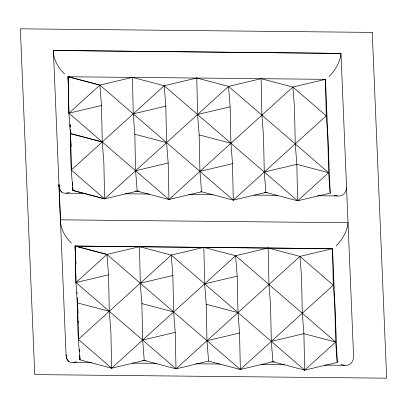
<?xml version="1.0" encoding="UTF-8"?>
<svg xmlns="http://www.w3.org/2000/svg" width="407" height="407" viewBox="0 0 407 407"><rect width="100%" height="100%" fill="white"/><g stroke="black" fill="none" stroke-linecap="round" stroke-linejoin="round"><path stroke-width="0.61" d="M68.585 88.746L68.081 76.745L99.883 85.088L132.458 77.376L164.219 85.745L297.619 200.804L328.602 172.695L327.828 136.213L326.236 115.817L292.882 87.052L261.126 78.683L228.551 86.396L104.619 198.84L71.271 170.07L164.219 85.745L196.79 78.027L228.551 86.396L328.602 172.695L330.194 193.091L297.619 200.804L265.863 192.435L233.287 200.147L201.526 191.778L168.956 199.491L137.195 191.122L104.619 198.84L72.878 190.476L71.271 170.07L70.447 133.593L68.9 113.197L68.081 76.745L325.458 79.34L330.194 193.091M168.956 199.491L292.882 87.052L325.458 79.34L326.236 115.817L233.287 200.147L99.883 85.088L68.127 76.72L68.9 113.197L168.956 199.491L168.177 163.014L166.585 142.618L165.807 106.141L164.219 85.745M75.514 254.294L75.168 246.077L106.934 254.431L139.509 246.713L171.266 255.082L304.67 370.146L335.653 342.038L334.875 305.555L333.287 285.159L299.934 256.395L268.177 248.026L235.602 255.738L111.671 368.177L78.322 339.413L171.266 255.082L203.841 247.37L235.602 255.738L335.653 342.038L337.245 362.434L304.67 370.146L272.914 361.777L240.339 369.49L208.577 361.121L176.002 368.834L144.246 360.465L111.671 368.177L79.93 359.819L78.322 339.413L77.305 297.883L77.946 312.423M75.504 254.93L75.132 246.087L75.951 282.539L176.002 368.834L299.934 256.395L332.509 248.682L337.245 362.434M77.93 313.049L75.951 282.539L75.173 246.062L106.934 254.431L240.339 369.49L333.287 285.159L332.509 248.682L75.168 246.077L332.509 248.682M101.475 105.484L68.9 113.197L99.883 85.088L101.475 105.484L102.254 141.962L103.846 162.357L104.619 198.84L72.904 190.471L72.741 187.317L72.878 190.476L74.166 190.481M137.195 191.122L135.602 170.726L134.824 134.249L133.237 113.853L165.807 106.141M201.526 191.778L199.939 171.383L199.16 134.905L197.568 114.509L230.143 106.797L228.551 86.396M135.602 170.726L168.177 163.014M199.939 171.383L232.509 163.67L230.922 143.274L230.143 106.797M265.863 192.435L264.27 172.039L296.845 164.326L328.602 172.695M108.527 274.827L75.951 282.539L106.934 254.431L108.527 274.827L109.305 311.304L110.892 331.7L111.671 368.177M144.246 360.465L142.654 340.069L141.875 303.591L140.288 283.196L172.858 275.478L171.266 255.082M208.577 361.121L206.985 340.725L206.212 304.248L204.619 283.852L237.195 276.134L235.602 255.738M142.654 340.069L175.229 332.356L173.636 311.96L172.858 275.478M206.985 340.725L239.56 333.012L237.968 312.617L237.195 276.134M272.914 361.777L271.321 341.381L303.897 333.669L335.653 342.038M135.144 191.107L139.087 191.142M200.585 191.773L201.852 191.783M264.118 192.419L267.297 192.45M66.29 193.188L84.702 193.376M125.325 193.788L149.45 194.037M188.807 194.434L212.927 194.678M254.192 195.101L277.676 195.34M317.669 195.747L337.347 195.945M58.954 184.269L60.455 219.816L348.026 222.736A21.464 10.668 -56.8 0 1 336.055 245.838M142.353 360.444L146.138 360.485M271.652 361.762L274.343 361.792M73.341 362.53L91.753 362.718M132.377 363.13L156.502 363.375M195.859 363.777L219.978 364.021M261.243 364.443L284.727 364.682M324.72 365.089L344.398 365.288M199.16 134.905L230.922 143.274M134.824 134.249L166.585 142.618M70.467 133.593L102.254 141.962L70.492 133.593L71.271 170.07M206.212 304.248L237.968 312.617M141.875 303.591L173.636 311.96M109.305 311.304L77.518 302.935L78.322 339.413M61.849 192.221L59.778 189.545L59 185.465L59.778 189.545L61.849 192.221A21.434 10.643 -56.8 0 0 69.383 192.363M76.435 361.706A21.434 10.643 -56.8 0 1 68.895 361.564C66.443 359.722 66.031 356.471 66.005 353.612L53.403 50.473L340.974 53.393L353.597 356.527A21.469 12.062 56.1 0 1 340.995 364.392M68.895 361.564L66.824 358.888L66.051 354.807M292.882 87.052L294.475 107.448L295.253 143.93L296.845 164.326L297.619 200.804M299.934 256.395L301.526 276.791L302.304 313.273L303.897 333.669L304.67 370.146M70.096 124.751L70.202 127.279M70.609 137.383L70.309 129.802L70.604 136.131M71.016 146.866L70.691 139.28L71.027 146.245M72.527 182.26L72.665 185.419M75.768 261.248L75.9 264.408M77.065 292.195L77.121 293.462M78.281 321.265L78.337 322.527M79.579 351.602L79.497 349.705L79.558 350.971M68.117 76.735L68.564 87.48M70.126 124.761L70.208 126.653M72.532 182.26L72.639 184.788M75.804 261.243L75.911 263.772M271.321 341.381L270.543 304.899L268.951 284.503L268.177 248.026M264.27 172.039L263.492 135.562L261.899 115.166L261.126 78.683M239.56 333.012L240.339 369.49M232.509 163.67L233.287 200.147M203.841 247.37L204.619 283.852M196.79 78.027L197.568 114.509M175.229 332.356L176.002 368.834M139.509 246.713L140.288 283.196M132.458 77.376L133.237 113.853M64.418 73.82A21.469 12.062 56.1 0 1 53.403 50.473L340.974 53.403A21.464 10.668 -56.8 0 1 329.009 76.496M71.469 243.162A21.469 12.062 56.1 0 1 60.455 219.816M346.53 187.174A21.464 12.047 56.2 0 1 333.944 195.055M372.252 32.402L20.35 28.816L34.748 374.598L386.65 378.184L372.252 32.402M79.93 359.819L79.741 355.392L79.93 359.819"/></g></svg>
